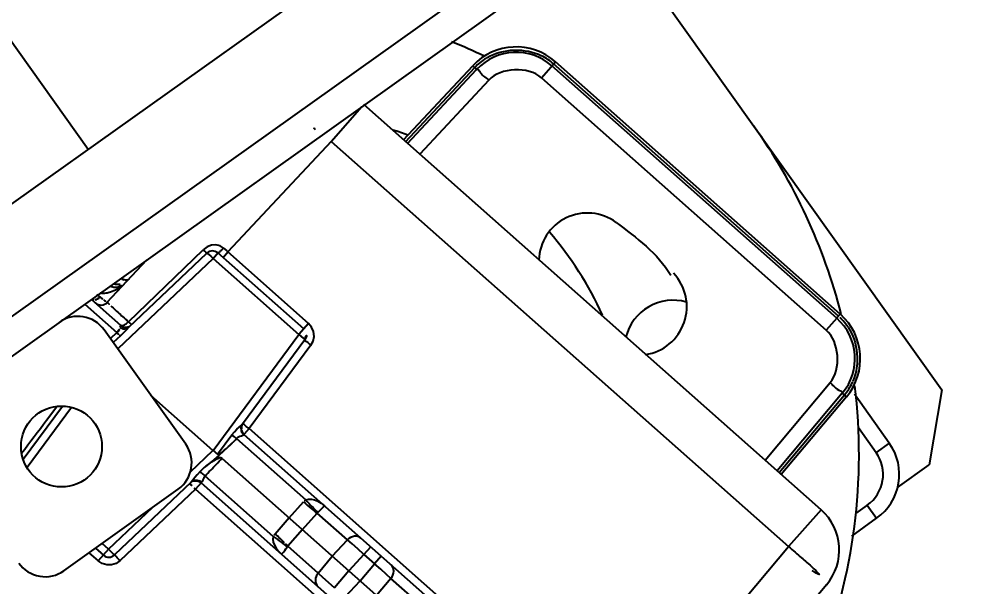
# Model space of a CAD drawing. Header units: feet. Extents: x 2321988 to 2329858, y 6722724 to 6730499.
# Drawn here: x 2326101.414 to 2326102.001, y 6726884.724 to 6726885.069 of the extents above; entities that cross this region are included whole.
import ezdxf

# ---------------------------------------------------------------- set-up
doc = ezdxf.new("R2010")
doc.units = ezdxf.units.FT
doc.header["$MEASUREMENT"] = 0
doc.header["$PDSIZE"] = 5
doc.layers.add('BESS Dimensions', color=3, linetype='Continuous')
doc.layers.add('C-BESS-EQUIPMENT', color=255, linetype='Continuous')
doc.styles.add('TG_DIMS', font='arial.ttf')
doc.dimstyles.new('TG-PROPOSED-ANNO', dxfattribs={"dimtxt": 0.1, "dimasz": 0.1, "dimexe": 0.05, "dimexo": 0.05, "dimgap": 0.02, "dimtad": 0, "dimtih": 1, "dimtoh": 1, "dimdsep": 46, "dimtxsty": 'TG_DIMS', "dimcen": 0, "dimclrd": 256, "dimclre": 256, "dimclrt": 256, "dimaunit": 1, "dimadec": 6, "dimazin": 2, "dimtfac": 1, "dimtofl": 0, "dimtmove": 1, "dimatfit": 3, "dimfxl": 1, "dimtolj": 1, "dimtzin": 0, "dimarcsym": 0})

# ---------------------------------------------------------------- blocks, each defined once
blk = doc.blocks.new('Midpoint Site Plan$0$A$Cc1a3344c')
at = {"linetype": 'Continuous'}
for p, q in [((3986.3, 1015), (3986.3, 385)), ((4003.3, 1015), (4003.3, 385)), ((4009.3, 1015), (4009.3, 385)), ((4009.3, 549), (4054.4, 549)), ((4054.4, 549), (4114.4, 549)), ((4114.4, 549), (4124.4, 539)), ((4092.09, 541.81), (4023.36, 525.94)), ((4092.09, 541.81), (4092.3, 540.9)), ((4092.21, 541.33), (4023.47, 525.46)), ((4092.32, 540.84), (4023.58, 524.97)), ((4092.32, 540.84), (4092.98, 537.99)), ((4124.4, 531.81), (4124.4, 539)), ((4024.24, 522.12), (4092.98, 537.99)), ((4116.82, 535.34), (4105.66, 535.34)), ((4116.82, 535.34), (4116.82, 532.34)), ((4106.03, 514.75), (4101.33, 532.92)), ((4104.25, 533.6), (4108.95, 515.43)), ((4104.73, 533.74), (4104.31, 533.61)), ((4109.44, 515.54), (4104.73, 533.74)), ((4105.22, 533.85), (4109.92, 515.65)), ((4111.15, 532.34), (4116.82, 532.34)), ((4024.24, 522.12), (4023.36, 525.94)), ((4123.82, 525.34), (4126.82, 525.34)), ((4123.82, 525.34), (4123.82, 522.69)), ((4126.82, 519.69), (4126.82, 525.34)), ((4119.54, 517.87), (4009.19, 492.4)), ((4119.54, 517.87), (4121.59, 508.98)), ((4016.03, 513.23), (4015.54, 513.15)), ((4019.29, 494.73), (4015.54, 513.15)), ((4019.78, 494.84), (4016.03, 513.23)), ((4018.96, 513.91), (4022.7, 495.52)), ((4018.8, 494.62), (4015.06, 513.03)), ((4131.47, 510.63), (4143.79, 462.98)), ((4011.24, 483.5), (4121.59, 508.98)), ((4128.61, 481.86), (4121.59, 508.98)), ((4011.24, 483.5), (4009.3, 491.91)), ((4011.24, 483.5), (4016.82, 456.05)), ((4036.3, 460.55), (4016.82, 456.05)), ((4037.17, 460.62), (4036.3, 460.55)), ((4036.3, 460.55), (4036.91, 457.88)), ((4036.61, 459.21), (4015.9, 454.43)), ((4016.21, 453.1), (4036.91, 457.88)), ((4045.18, 432.46), (4036.91, 457.88)), ((4038.25, 458.23), (4038.37, 458.22)), ((4038.37, 458.22), (4044.38, 439.71)), ((4039.83, 458.55), (4039.44, 459.33)), ((4039.83, 458.55), (4045.77, 440.25)), ((4015.75, 455.8), (4016.47, 455.97)), ((4016.47, 455.97), (4016.82, 456.05)), ((4017.13, 454.72), (4016.82, 456.05)), ((4016.21, 453.1), (4015.9, 454.43)), ((4109.51, 454.97), (4045.77, 440.25)), ((4013.82, 453.46), (4013.83, 452.54)), ((4016.66, 433.53), (4013.83, 452.54)), ((4017.53, 432.97), (4014.75, 452.76)), ((4016.21, 453.1), (4019.6, 429)), ((4046.11, 438.83), (4109.83, 453.54)), ((4047.35, 432.96), (4111.3, 447.72)), ((4090.94, 447.23), (4083.64, 445.55)), ((3783.3, 446), (3986.3, 446)), ((4077.14, 444.05), (4076.72, 445.9)), ((4079.23, 446.48), (4079.65, 444.63)), ((4082.56, 445.31), (4081.18, 444.99)), ((4083.64, 445.55), (4082.56, 445.31)), ((4083.64, 445.55), (4084.67, 441.57)), ((4074.24, 443.39), (4073.16, 443.13)), ((4075.61, 443.71), (4074.24, 443.39)), ((4077.14, 444.05), (4075.61, 443.71)), ((4077.14, 444.05), (4079.65, 444.63)), ((4077.14, 444.05), (4077.96, 440.02)), ((4081.18, 444.99), (4079.65, 444.63)), ((4080.69, 440.65), (4079.65, 444.63)), ((4011.45, 432.43), (4009.3, 442.99)), ((4048.81, 427.14), (4112.53, 441.85)), ((4073.16, 443.13), (4065.86, 441.44)), ((4073.97, 439.1), (4073.16, 443.13)), ((4045.77, 440.25), (4046.08, 438.94)), ((4045.94, 437.29), (4062.61, 441.14)), ((4049.15, 425.62), (4112.89, 440.33)), ((4063.58, 436.71), (4062.7, 440.57)), ((4066.77, 437.44), (4065.86, 441.44)), ((4077.96, 440.02), (4078.99, 436.05)), ((4081.5, 436.63), (4080.69, 440.65)), ((4044.62, 439.28), (4044.38, 439.71)), ((4044.45, 439.39), (4044.38, 439.71)), ((4046.11, 438.83), (4046.13, 438.77)), ((4046.12, 438.61), (4046.13, 438.77)), ((4075, 435.13), (4073.97, 439.1)), ((4046.26, 432.72), (4044.87, 436.99)), ((4046.04, 436.99), (4045.94, 437.29)), ((4046.23, 435.56), (4046.04, 436.99)), ((4063.58, 436.71), (4064.49, 432.84)), ((4066.77, 437.44), (4067.7, 433.44)), ((4046.19, 435.86), (4046.15, 436.2)), ((4075, 435.13), (4067.7, 433.44)), ((4075, 435.13), (4076.09, 435.37)), ((4076.09, 435.37), (4077.46, 435.68)), ((4077.46, 435.68), (4078.99, 436.05)), ((4009.15, 431.64), (4009.9, 431.89)), ((4009.3, 430.33), (4016.3, 431.95)), ((4016.43, 431.93), (4016.3, 431.95)), ((4017.8, 431.62), (4017.94, 430.79)), ((4045.17, 432.45), (4030.21, 429)), ((4045.97, 426.74), (4045.17, 432.45)), ((4064.65, 432.29), (4048.2, 428.49)), ((4009.3, 428.83), (4017.07, 430.63)), ((4017.27, 429.12), (4017.07, 430.63)), ((4017.94, 430.79), (4018.18, 429)), ((4046.83, 429.29), (4047, 428.22)), ((4041.3, 429), (4015.3, 429)), ((4048.8, 427.29), (4048.81, 427.14)), ((4047.52, 426.2), (4047.62, 425.75)), ((4047.62, 425.75), (4050.35, 406.32)), ((4048.81, 427.14), (4049.15, 425.62)), ((4049.15, 425.62), (4051.83, 406.57)), ((4047.3, 397), (4047.3, 423)), ((4048.88, 406.07), (4047.3, 417.28)), ((4023.48, 415.71), (4027.77, 402.53)), ((4022.7, 410.6), (4021.75, 413.61)), ((4022.7, 410.6), (4021.75, 413.61)), ((4026.09, 402.85), (4022.31, 414.47)), ((4048.88, 406.07), (4047.3, 405.71)), ((4048.88, 406.07), (4049.53, 403.23)), ((4047.3, 404.21), (4049.2, 404.65)), ((4047.3, 402.71), (4049.53, 403.23)), ((4050.36, 403.55), (4049.53, 403.23))]:
    blk.add_line(p, q, dxfattribs=at)
for points in [[(4039.44, 459.33), (4038.83, 459.98), (4038.05, 460.43), (4037.17, 460.62)], [(4036.91, 457.88), (4037.46, 458.05), (4037.93, 458.17), (4038.25, 458.23)], [(4014.48, 455.01), (4014.04, 454.3), (4013.82, 453.46)], [(4015.75, 455.8), (4015.08, 455.52), (4014.48, 455.01)], [(4014.75, 452.76), (4014.85, 452.83), (4015.17, 452.91), (4015.64, 453.01), (4016.21, 453.1)], [(4062.61, 441.14), (4062.79, 441.62), (4063.12, 442.06), (4063.57, 442.45), (4064.12, 442.8), (4064.78, 443.09), (4065.53, 443.31)], [(4065.82, 441.63), (4065.77, 442.02), (4065.71, 442.39), (4065.66, 442.7), (4065.61, 442.95), (4065.57, 443.14), (4065.54, 443.27), (4065.53, 443.31)], [(4044.87, 436.99), (4044.68, 437.7), (4044.57, 438.34), (4044.5, 438.91), (4044.45, 439.39)], [(4045.94, 437.29), (4045.87, 437.65), (4045.92, 438.01), (4046.03, 438.35), (4046.12, 438.61)], [(4009.3, 435.32), (4009.59, 435.56), (4010.09, 436.34)], [(4046.55, 432.78), (4046.4, 434.15), (4046.19, 435.86)], [(4046.26, 432.72), (4046.3, 432.74), (4046.33, 432.78), (4046.35, 432.84), (4046.37, 432.91), (4046.38, 433), (4046.39, 433.09), (4046.4, 433.19), (4046.4, 433.31), (4046.4, 433.44), (4046.4, 433.57), (4046.4, 433.73), (4046.39, 433.89), (4046.38, 434.07), (4046.36, 434.27), (4046.34, 434.48), (4046.32, 434.71), (4046.3, 434.97), (4046.27, 435.24), (4046.23, 435.53)], [(4017.53, 432.97), (4017.65, 432.36), (4017.8, 431.62)], [(4045.18, 432.46), (4045.58, 432.56), (4045.95, 432.65), (4046.26, 432.72)], [(4046.55, 432.78), (4046.66, 431.57), (4046.76, 430.4), (4046.83, 429.29)], [(4047.35, 432.96), (4047.27, 432.92), (4047.19, 432.86), (4047.13, 432.78), (4047.07, 432.68), (4047.02, 432.56), (4046.98, 432.42), (4046.94, 432.27), (4046.9, 432.1), (4046.87, 431.92), (4046.85, 431.71), (4046.83, 431.49), (4046.81, 431.25), (4046.8, 430.99), (4046.79, 430.7), (4046.79, 430.39), (4046.8, 430.06), (4046.81, 429.69), (4046.83, 429.29)], [(4068.23, 431.62), (4068.22, 431.67), (4068.19, 431.79), (4068.14, 431.98), (4068.08, 432.23), (4067.99, 432.53), (4067.88, 432.89), (4067.75, 433.26)], [(4016.64, 431.68), (4016.54, 431.84), (4016.43, 431.93)], [(4064.65, 432.29), (4065.02, 431.94), (4065.51, 431.69), (4066.09, 431.53), (4066.74, 431.47), (4067.45, 431.49), (4068.23, 431.62)], [(4047, 428.22), (4047.16, 427.45), (4047.34, 426.79), (4047.52, 426.2)], [(4048.2, 428.49), (4048.31, 428.12), (4048.52, 427.78), (4048.71, 427.5), (4048.8, 427.29)], [(4050.35, 406.32), (4050.24, 406.29), (4049.92, 406.23), (4049.44, 406.16), (4048.88, 406.07)], [(4051.83, 406.57), (4051.82, 405.68), (4051.55, 404.83)], [(4051.55, 404.83), (4051.05, 404.1), (4050.36, 403.55)]]:
    blk.add_lwpolyline(points, dxfattribs=at)
blk.add_circle((4028.3, 410), 7.5, dxfattribs=at)
for centre, radius, start, end in [((4054.4, 444), 105, 68.9248, 90), ((4094.57, 531.1), 11, 14.5, 103), ((4094.56, 531.13), 10.47, 98.8779, 102.9969), ((4094.57, 531.1), 10, 14.5, 103), ((4094.57, 531.06), 10.53, 88.2918, 98.8784), ((4094.57, 531.1), 10.5, 29.3163, 31.1514), ((4094.56, 531.09), 10.51, 14.5886, 29.306), ((4054.4, 444), 105, 32.9564, 61.5294), ((4116.82, 525.34), 10, 0, 90), ((4116.82, 525.34), 7, 0, 90), ((4025.83, 515.23), 11, 103, 191.5), ((4025.83, 515.23), 10, 103, 191.5), ((4025.84, 515.2), 10.52, 103.0184, 117.7117), ((4079.32, 512.84), 9, 128.6295, 220.495), ((4121.79, 508.13), 10, 14.5, 103), ((4054.4, 444), 82, 118.8409, 123.4604), ((4025.84, 515.23), 10.51, 176.6941, 191.4114), ((4025.83, 515.23), 10.49, 175.1679, 176.6838), ((4054.4, 444), 63, 78.7886, 95.4627), ((4054.4, 444), 63, 124.7112, 127.3055), ((4015.5, 421.15), 61.75, 97.2301, 97.9552), ((4036.94, 457.75), 1.5, 18, 103), ((4016.24, 452.97), 1.5, 103, 188), ((4066.79, 441.74), 0.977, 186.2165, 197.464), ((4057.78, 486.04), 45.16, 276.1374, 277.7322), ((4067.45, 441.66), 4.87, 186.0817, 192.8462), ((4045.77, 440.29), 1.5, 210.1122, 283), ((3992.91, 527.5), 96.89, 281.5796, 282.244), ((3954.07, 706.53), 280.09, 282.2415, 282.7633), ((4015.96, 433.41), 1.5, 283, 346.7946), ((3688.73, 362.48), 365.47, 10.6436, 11.1184), ((4074.73, 388.97), 45.06, 101.5367, 103.1437), ((4069.23, 433.95), 4.87, 193.1538, 199.9182), ((4068.67, 433.59), 0.977, 188.536, 199.7833), ((4006.82, 434.77), 3.48, 315.9799, 319.7749), ((4009.88, 432.11), 1.6, 283, 11.5), ((3631.8, 351.74), 423.41, 10.444, 10.6489), ((4015.3, 423), 6, 90, 180), ((4041.3, 423), 6, 0, 90), ((4049.15, 425.68), 1.5, 103, 166.7924), ((4056.6, 372.59), 53.55, 97.9943, 98.6068), ((4048.87, 406.11), 1.5, 283, 8), ((4041.3, 397), 6, 270, 0)]:
    blk.add_arc(centre, radius, start, end, dxfattribs=at)
for centre, start_param, end_param in [((4069.23, 512.14), -2.269857, -0.087333), ((4056.92, 509.3), 0.087333, 2.269856)]:
    blk.add_ellipse(centre, major_axis=(-2.02, 8.75), ratio=1, start_param=start_param, end_param=end_param, dxfattribs=at)
for points in [[(4094.88, 541.59), (4098.23, 541.49), (4101.82, 539.39), (4103.55, 536.53)], [(4101.33, 532.92), (4100.51, 536.08), (4096.15, 538.73), (4092.98, 537.99)], [(4015.37, 516.11), (4015.65, 519.46), (4017.97, 522.96), (4020.95, 524.52)], [(4024.24, 522.12), (4021.07, 521.39), (4018.31, 517.1), (4018.96, 513.91)], [(4054.14, 517.84), (4058.59, 519.29), (4063.27, 520.75), (4067.94, 520.43)], [(4025.02, 403.26), (4024.25, 405.71), (4023.47, 408.15), (4022.7, 410.6)]]:
    blk.add_open_spline(points, degree=3, dxfattribs=at)
for points, knots in [([(4101.33, 532.92), (4102.01, 533.1), (4102.72, 532.96), (4104.18, 533.88), (4104.25, 533.6)], [0, 0, 0, 0, 0.706748, 1, 1, 1, 1]), ([(4104.73, 533.74), (4104.82, 533.76), (4104.96, 533.79), (4105.1, 533.83), (4105.16, 533.84)], [0, 0, 0, 0, 0.605102, 1, 1, 1, 1]), ([(4105.16, 533.84), (4105.17, 533.84), (4105.19, 533.84), (4105.22, 533.85), (4105.22, 533.85)], [0, 0, 0, 0, 0.742234, 1, 1, 1, 1]), ([(4015.06, 513.03), (4015.05, 513.08), (4015.33, 513.05), (4015.42, 513.12), (4015.54, 513.15)], [0, 0, 0, 0, 0.268392, 1, 1, 1, 1]), ([(4016.03, 513.23), (4015.98, 513.52), (4017.69, 513.33), (4018.26, 513.77), (4018.96, 513.91)], [0, 0, 0, 0, 0.293252, 1, 1, 1, 1]), ([(4121.59, 508.98), (4122.62, 509.24), (4124.83, 509.79), (4126.64, 510.23), (4129.99, 510.88), (4128.24, 510.14), (4127.76, 509.96)], [0, 0, 0, 0, 0.344266, 0.673688, 0.835642, 1, 1, 1, 1]), ([(4038.37, 458.22), (4038.42, 458.08), (4039.14, 458.45), (4039.49, 458.44), (4039.83, 458.55)], [0, 0, 0, 0, 0.297026, 1, 1, 1, 1]), ([(4015.75, 455.8), (4015.81, 455.55), (4015.88, 455.14), (4015.94, 454.72), (4015.94, 454.55)], [0, 0, 0, 0, 0.605215, 1, 1, 1, 1]), ([(4013.83, 452.54), (4014.05, 452.58), (4014.25, 452.69), (4014.76, 452.68), (4014.75, 452.76)], [0, 0, 0, 0, 0.722479, 1, 1, 1, 1]), ([(4083.64, 445.55), (4083.51, 446.01), (4083.02, 446.85), (4082.03, 447.12), (4081.62, 447.03)], [0, 0, 0, 0, 0.534249, 1, 1, 1, 1]), ([(4074.33, 445.34), (4073.92, 445.25), (4073.15, 444.57), (4073.07, 443.6), (4073.16, 443.13)], [0, 0, 0, 0, 0.465751, 1, 1, 1, 1]), ([(4065.82, 441.63), (4065.53, 441.56), (4064.88, 441.44), (4064.22, 441.34), (4063.85, 441.29)], [0, 0, 0, 0, 0.440729, 1, 1, 1, 1]), ([(4045.77, 440.25), (4045.49, 440.16), (4045.03, 440.03), (4044.56, 439.9), (4044.38, 439.9)], [0, 0, 0, 0, 0.624178, 1, 1, 1, 1]), ([(4062.7, 440.57), (4063.3, 440.71), (4064.36, 440.97), (4065.41, 441.28), (4065.86, 441.44)], [0, 0, 0, 0, 0.562785, 1, 1, 1, 1]), ([(4010.29, 438.15), (4010.31, 438.03), (4010.22, 437.71), (4010, 437.5), (4009.86, 437.38)], [0, 0, 0, 0, 0.418863, 1, 1, 1, 1]), ([(4046.13, 438.77), (4045.86, 438.71), (4045.27, 438.73), (4044.79, 439.06), (4044.62, 439.28)], [0, 0, 0, 0, 0.505239, 1, 1, 1, 1]), ([(4009.86, 437.38), (4009.78, 437.31), (4009.59, 437.18), (4009.38, 437.06), (4009.27, 437.01)], [0, 0, 0, 0, 0.470646, 1, 1, 1, 1]), ([(4010.35, 435.91), (4010.39, 436.02), (4010.46, 436.25), (4010.49, 436.48), (4010.5, 436.6)], [0, 0, 0, 0, 0.507912, 1, 1, 1, 1]), ([(4044.87, 436.99), (4045.04, 437.03), (4045.39, 437.12), (4045.75, 437.23), (4045.94, 437.29)], [0, 0, 0, 0, 0.451981, 1, 1, 1, 1]), ([(4009.37, 434.65), (4009.6, 434.81), (4010.01, 435.18), (4010.27, 435.66), (4010.35, 435.91)], [0, 0, 0, 0, 0.526693, 1, 1, 1, 1]), ([(4010.59, 435.88), (4010.58, 435.46), (4010.49, 434.62), (4010.23, 433.82), (4010.05, 433.43)], [0, 0, 0, 0, 0.492847, 1, 1, 1, 1]), ([(4075, 435.13), (4075.13, 434.67), (4075.63, 433.83), (4076.62, 433.56), (4077.02, 433.65)], [0, 0, 0, 0, 0.534249, 1, 1, 1, 1]), ([(4010.05, 433.43), (4009.98, 433.27), (4009.81, 432.96), (4009.6, 432.66), (4009.48, 432.52)], [0, 0, 0, 0, 0.489024, 1, 1, 1, 1]), ([(4015.95, 433.36), (4016.06, 433.39), (4016.3, 433.44), (4016.54, 433.5), (4016.66, 433.53)], [0, 0, 0, 0, 0.493798, 1, 1, 1, 1]), ([(4016.3, 431.95), (4016.44, 431.98), (4016.7, 432.35), (4016.71, 432.72), (4016.71, 432.96)], [0, 0, 0, 0, 0.38617, 1, 1, 1, 1]), ([(4016.66, 433.53), (4016.73, 433.54), (4016.87, 433.56), (4017.01, 433.59), (4017.07, 433.6)], [0, 0, 0, 0, 0.535426, 1, 1, 1, 1]), ([(4016.71, 432.96), (4016.71, 433.05), (4016.7, 433.24), (4016.67, 433.43), (4016.66, 433.53)], [0, 0, 0, 0, 0.489762, 1, 1, 1, 1]), ([(4017.07, 433.6), (4017.12, 433.61), (4017.21, 433.63), (4017.3, 433.65), (4017.34, 433.67)], [0, 0, 0, 0, 0.57533, 1, 1, 1, 1]), ([(4017.47, 432.46), (4017.5, 432.54), (4017.54, 432.71), (4017.54, 432.89), (4017.53, 432.97)], [0, 0, 0, 0, 0.505577, 1, 1, 1, 1]), ([(4064.65, 432.29), (4065.22, 432.5), (4066.25, 432.85), (4067.29, 433.15), (4067.75, 433.26)], [0, 0, 0, 0, 0.563864, 1, 1, 1, 1]), ([(4066.81, 433.32), (4066.64, 433.29), (4066.27, 433.22), (4065.91, 433.15), (4065.72, 433.11)], [0, 0, 0, 0, 0.479222, 1, 1, 1, 1]), ([(4067.7, 433.44), (4067.57, 433.43), (4067.27, 433.39), (4066.97, 433.35), (4066.81, 433.32)], [0, 0, 0, 0, 0.460589, 1, 1, 1, 1]), ([(4009.77, 430.84), (4009.8, 430.92), (4009.86, 431.08), (4009.89, 431.25), (4009.9, 431.33)], [0, 0, 0, 0, 0.485087, 1, 1, 1, 1]), ([(4009.9, 431.9), (4010.05, 431.94), (4010.32, 432.02), (4010.6, 432.1), (4010.72, 432.14)], [0, 0, 0, 0, 0.540392, 1, 1, 1, 1]), ([(4009.9, 431.33), (4009.91, 431.42), (4009.92, 431.61), (4009.91, 431.79), (4009.9, 431.89)], [0, 0, 0, 0, 0.49247, 1, 1, 1, 1]), ([(4010.72, 432.14), (4010.83, 432.17), (4011.01, 432.23), (4011.19, 432.3), (4011.26, 432.33)], [0, 0, 0, 0, 0.575964, 1, 1, 1, 1]), ([(4011.45, 432.43), (4011.47, 432.35), (4011.92, 432.58), (4012.13, 432.53), (4012.36, 432.58)], [0, 0, 0, 0, 0.253676, 1, 1, 1, 1]), ([(4016.64, 431.68), (4016.83, 431.76), (4017.17, 431.96), (4017.4, 432.29), (4017.47, 432.46)], [0, 0, 0, 0, 0.521657, 1, 1, 1, 1]), ([(4017.07, 430.63), (4017.05, 430.83), (4016.94, 431.21), (4016.72, 431.52), (4016.64, 431.68)], [0, 0, 0, 0, 0.530769, 1, 1, 1, 1]), ([(4009.31, 430.35), (4009.41, 430.4), (4009.59, 430.54), (4009.72, 430.73), (4009.77, 430.84)], [0, 0, 0, 0, 0.473936, 1, 1, 1, 1]), ([(4017.07, 430.63), (4017.19, 430.64), (4017.42, 430.68), (4017.64, 430.72), (4017.74, 430.74)], [0, 0, 0, 0, 0.552364, 1, 1, 1, 1]), ([(4017.74, 430.74), (4017.78, 430.75), (4017.85, 430.76), (4017.91, 430.78), (4017.94, 430.79)], [0, 0, 0, 0, 0.562766, 1, 1, 1, 1]), ([(4047, 428.22), (4047.17, 428.27), (4047.57, 428.37), (4047.97, 428.45), (4048.2, 428.49)], [0, 0, 0, 0, 0.438784, 1, 1, 1, 1]), ([(4048.29, 427.08), (4048.37, 427.13), (4048.53, 427.22), (4048.71, 427.27), (4048.8, 427.29)], [0, 0, 0, 0, 0.497846, 1, 1, 1, 1]), ([(4047.62, 425.75), (4047.59, 426), (4047.68, 426.55), (4048.06, 426.94), (4048.29, 427.08)], [0, 0, 0, 0, 0.487755, 1, 1, 1, 1]), ([(4047.67, 425.37), (4047.66, 425.45), (4048.18, 425.38), (4048.36, 425.5), (4048.58, 425.53)], [0, 0, 0, 0, 0.273972, 1, 1, 1, 1]), ([(4051.83, 406.57), (4051.48, 406.52), (4051.18, 406.32), (4050.33, 406.46), (4050.35, 406.32)], [0, 0, 0, 0, 0.706621, 1, 1, 1, 1])]:
    blk.add_open_spline(points, degree=3, knots=knots, dxfattribs=at)
blk = doc.blocks.new('*D109')
at = {"layer": 'BESS Dimensions', "lineweight": -2, "transparency": 16777216}
for p, q in [((2326125.16932, 6727002.86621), (2326110.28416, 6727023.75836)), ((2326105.04117, 6727013.88359), (2326040.7778, 6726968.09745)), ((2325956.67317, 6726908.17488), (2326020.93655, 6726953.96102)), ((2325960.51273, 6726885.55225), (2325945.62757, 6726906.4444))]:
    blk.add_line(p, q, dxfattribs=at)
at = {"layer": 'BESS Dimensions', "transparency": 16777216}
for points in [[(2326104.07407, 6727015.24098), (2326106.00827, 6727012.52621), (2326113.18547, 6727019.68621)], [(2325955.70607, 6726909.53226), (2325957.64028, 6726906.81749), (2325948.52888, 6726902.37225)]]:
    blk.add_solid(points, dxfattribs=at)
at = {"layer": 'Defpoints', "color": 0, "transparency": 16777216}
for p in [(2326128.07064, 6726998.79407), (2325948.52888, 6726902.37225), (2325963.41404, 6726881.48011)]:
    blk.add_point(p, dxfattribs=at)
at = {"layer": 'BESS Dimensions', "transparency": 16777216, "insert": (2326030.85717, 6726961.02923), "char_height": 10, "attachment_point": 5, "style": 'TG_DIMS'}
blk.add_mtext("\\A1;202.17'", dxfattribs=at)

msp = doc.modelspace()

# ---------------------------------------------------------------- block references
at = {"layer": 'C-BESS-EQUIPMENT', "xscale": 0.003280839895013123, "yscale": 0.003280839895013123, "zscale": 0.003280839895013123, "rotation": 305.4689808292026}
msp.add_blockref('Midpoint Site Plan$0$A$Cc1a3344c', (2326092.67532, 6726894.79196), dxfattribs=at)

# ---------------------------------------------------------------- dimensions: what is measured, and where the dimension line sits
at = {"layer": 'BESS Dimensions'}
dim = msp.add_aligned_dim(p1=(2326128.07064, 6726998.79407), p2=(2325963.41404, 6726881.48011), distance=-25.65249, dimstyle='TG-PROPOSED-ANNO', override={"dimscale": 50, "dimpost": "'"}, dxfattribs=at)
dim.commit()
dim.dimension.update_dxf_attribs({"geometry": '*D109', "text_midpoint": (2326030.85717, 6726961.02923)})

doc.saveas('drawing.dxf')
